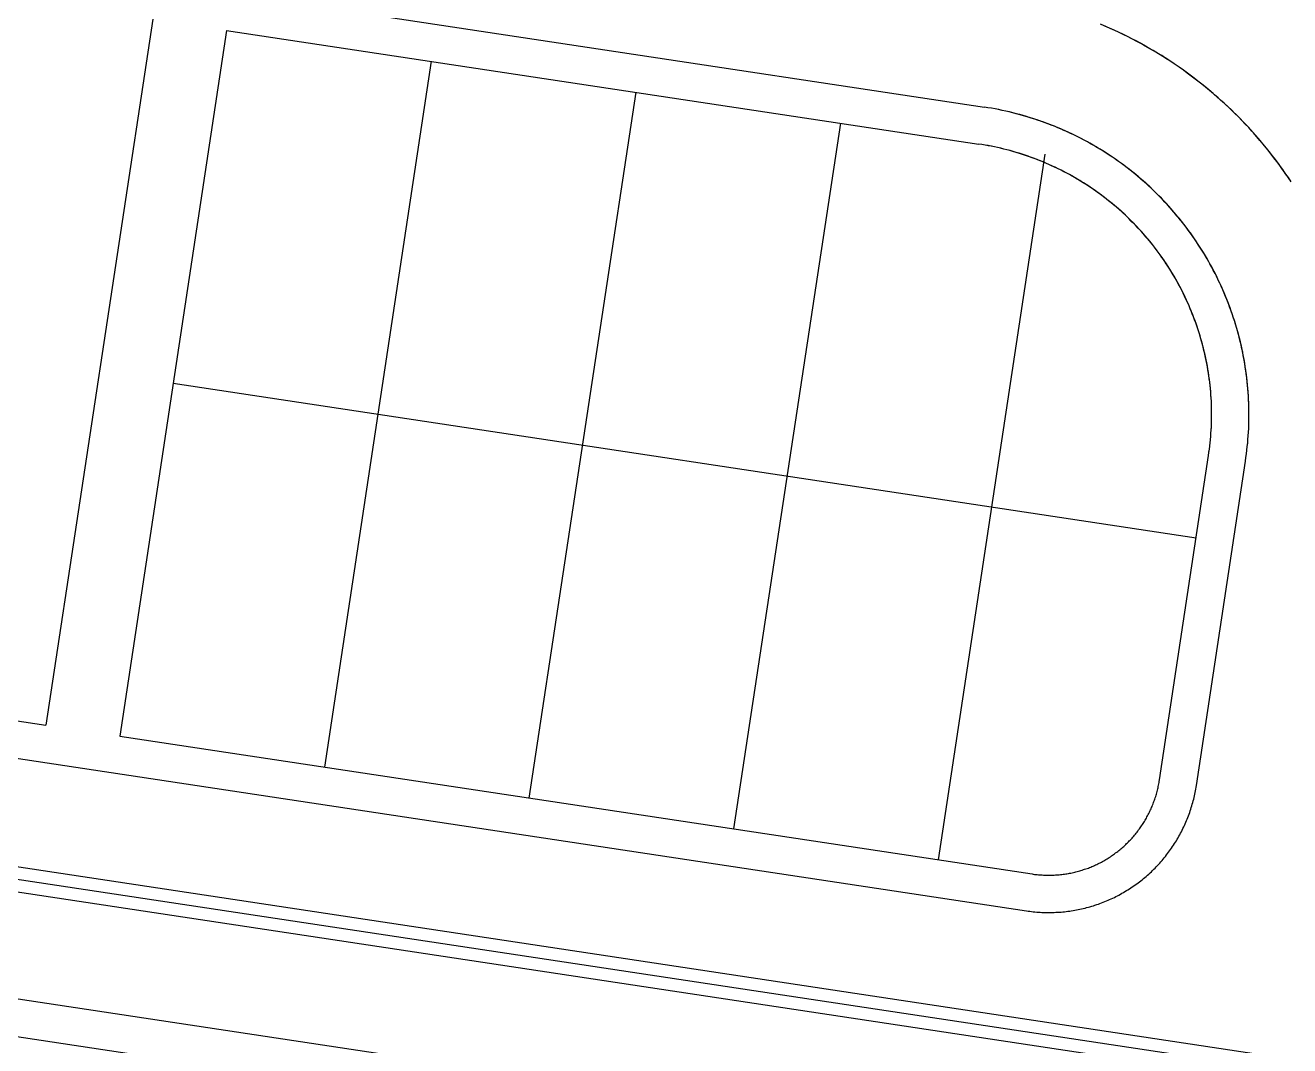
# Model space of a CAD drawing. Header units: metres. Extents: x 680594 to 684853, y 828874 to 830078.
# Drawn here: x 682527.5 to 682629.1, y 829618.8 to 829700.8 of the extents above; entities that cross this region are included whole.
import ezdxf

# ---------------------------------------------------------------- set-up
doc = ezdxf.new("R2010")
doc.units = ezdxf.units.M
doc.layers.add('PLOT_LINES', color=7, linetype='Continuous')

msp = doc.modelspace()

# ---------------------------------------------------------------- linework, layer by layer
at = {"layer": 'PLOT_LINES'}
for points in [[(682404.47, 829724.48), (682604.57, 829694.23)], [(682404.47, 829724.48), (682604.57, 829694.23)], [(682537.75, 829701.3), (682529.17, 829644.55)], [(682537.75, 829701.3), (682529.17, 829644.55)], [(682629.22, 829688.23), (682629, 829688.56), (682628.77, 829688.88), (682628.55, 829689.21), (682628.32, 829689.53), (682628.08, 829689.85), (682627.84, 829690.16), (682627.6, 829690.48), (682627.35, 829690.79), (682627.11, 829691.09), (682626.85, 829691.4), (682626.6, 829691.7), (682626.34, 829692), (682626.07, 829692.29), (682625.81, 829692.58), (682625.54, 829692.87), (682625.26, 829693.16), (682624.99, 829693.44), (682624.71, 829693.72), (682624.42, 829694), (682624.14, 829694.27), (682623.85, 829694.54), (682623.55, 829694.8), (682623.26, 829695.07), (682622.96, 829695.33), (682622.66, 829695.58), (682622.35, 829695.83), (682622.04, 829696.08), (682621.73, 829696.33), (682621.42, 829696.57), (682621.1, 829696.81), (682620.78, 829697.04), (682620.46, 829697.27), (682620.14, 829697.5), (682619.81, 829697.72), (682619.48, 829697.94), (682619.15, 829698.15), (682618.82, 829698.37), (682618.48, 829698.57), (682618.14, 829698.78), (682617.8, 829698.98), (682617.45, 829699.17), (682617.11, 829699.36), (682616.76, 829699.55), (682616.41, 829699.73), (682616.06, 829699.91), (682615.7, 829700.09), (682615.34, 829700.26), (682614.99, 829700.43), (682614.62, 829700.59), (682614.26, 829700.75), (682613.9, 829700.9)], [(682629.11, 829688.38), (682628.89, 829688.71), (682628.66, 829689.04), (682628.43, 829689.37), (682628.2, 829689.69), (682627.96, 829690.01), (682627.72, 829690.32), (682627.47, 829690.64), (682627.22, 829690.95), (682626.97, 829691.26), (682626.71, 829691.56), (682626.45, 829691.86), (682626.19, 829692.16), (682625.92, 829692.46), (682625.65, 829692.75), (682625.38, 829693.04), (682625.1, 829693.33), (682624.82, 829693.61), (682624.53, 829693.89), (682624.25, 829694.16), (682623.96, 829694.44), (682623.66, 829694.71), (682623.37, 829694.97), (682623.07, 829695.23), (682622.76, 829695.49), (682622.46, 829695.75), (682622.15, 829696), (682621.84, 829696.25), (682621.52, 829696.49), (682621.2, 829696.73), (682620.88, 829696.97), (682620.56, 829697.2), (682620.23, 829697.43), (682619.9, 829697.66), (682619.57, 829697.88), (682619.24, 829698.1), (682618.9, 829698.31), (682618.56, 829698.52), (682618.22, 829698.73), (682617.88, 829698.93), (682617.53, 829699.13), (682617.19, 829699.32), (682616.83, 829699.51), (682616.48, 829699.7), (682616.13, 829699.88), (682615.77, 829700.05), (682615.41, 829700.23), (682615.05, 829700.4), (682614.69, 829700.56), (682614.32, 829700.72), (682613.96, 829700.88)], [(682543.68, 829700.4), (682535.1, 829643.65)], [(682543.68, 829700.4), (682535.1, 829643.65)], [(682543.68, 829700.4), (682604.12, 829691.26)], [(682543.68, 829700.4), (682604.12, 829691.26)], [(682560.12, 829697.92), (682551.54, 829641.17)], [(682560.12, 829697.92), (682551.54, 829641.17)], [(682576.56, 829695.43), (682567.98, 829638.68)], [(682576.56, 829695.43), (682567.98, 829638.68)], [(682625.55, 829665.77), (682625.59, 829666.06), (682625.63, 829666.35), (682625.67, 829666.64), (682625.7, 829666.93), (682625.73, 829667.22), (682625.75, 829667.51), (682625.77, 829667.8), (682625.79, 829668.09), (682625.81, 829668.38), (682625.82, 829668.67), (682625.83, 829668.96), (682625.83, 829669.25), (682625.83, 829669.54), (682625.83, 829669.83), (682625.83, 829670.12), (682625.82, 829670.41), (682625.8, 829670.7), (682625.79, 829670.99), (682625.77, 829671.28), (682625.75, 829671.57), (682625.72, 829671.86), (682625.69, 829672.15), (682625.66, 829672.44), (682625.63, 829672.73), (682625.59, 829673.02), (682625.54, 829673.31), (682625.5, 829673.59), (682625.45, 829673.88), (682625.4, 829674.17), (682625.34, 829674.45), (682625.28, 829674.74), (682625.22, 829675.02), (682625.15, 829675.31), (682625.08, 829675.59), (682625.01, 829675.87), (682624.94, 829676.15), (682624.86, 829676.43), (682624.77, 829676.71), (682624.69, 829676.99), (682624.6, 829677.26), (682624.51, 829677.54), (682624.41, 829677.82), (682624.32, 829678.09), (682624.21, 829678.36), (682624.11, 829678.63), (682624, 829678.9), (682623.89, 829679.17), (682623.78, 829679.44), (682623.66, 829679.71), (682623.54, 829679.97), (682623.42, 829680.23), (682623.29, 829680.5), (682623.16, 829680.76), (682623.03, 829681.02), (682622.89, 829681.27), (682622.75, 829681.53), (682622.61, 829681.78), (682622.47, 829682.04), (682622.32, 829682.29), (682622.17, 829682.54), (682622.02, 829682.78), (682621.86, 829683.03), (682621.7, 829683.27), (682621.54, 829683.52), (682621.38, 829683.76), (682621.21, 829683.99), (682621.04, 829684.23), (682620.87, 829684.46), (682620.69, 829684.7), (682620.52, 829684.93), (682620.33, 829685.15), (682620.15, 829685.38), (682619.97, 829685.6), (682619.78, 829685.82), (682619.59, 829686.04), (682619.39, 829686.26), (682619.2, 829686.48), (682619, 829686.69), (682618.8, 829686.9), (682618.59, 829687.11), (682618.39, 829687.31), (682618.18, 829687.51), (682617.97, 829687.72), (682617.75, 829687.91), (682617.54, 829688.11), (682617.32, 829688.3), (682617.1, 829688.49), (682616.88, 829688.68), (682616.66, 829688.87), (682616.43, 829689.05), (682616.2, 829689.23), (682615.97, 829689.41), (682615.74, 829689.58), (682615.5, 829689.75), (682615.27, 829689.92), (682615.03, 829690.09), (682614.79, 829690.25), (682614.55, 829690.41), (682614.3, 829690.57), (682614.06, 829690.73), (682613.81, 829690.88), (682613.56, 829691.03), (682613.31, 829691.18), (682613.05, 829691.32), (682612.8, 829691.46), (682612.54, 829691.6), (682612.29, 829691.73), (682612.03, 829691.86), (682611.77, 829691.99), (682611.5, 829692.12), (682611.24, 829692.24), (682610.97, 829692.36), (682610.71, 829692.48), (682610.44, 829692.59), (682610.17, 829692.7), (682609.9, 829692.81), (682609.63, 829692.91), (682609.36, 829693.01), (682609.08, 829693.11), (682608.81, 829693.21), (682608.53, 829693.3), (682608.25, 829693.38), (682607.97, 829693.47), (682607.7, 829693.55), (682607.42, 829693.63), (682607.13, 829693.7), (682606.85, 829693.78), (682606.57, 829693.84), (682606.29, 829693.91), (682606, 829693.97), (682605.72, 829694.03), (682605.43, 829694.08), (682605.14, 829694.14), (682604.86, 829694.18), (682604.57, 829694.23)], [(682625.55, 829665.77), (682625.59, 829666.06), (682625.63, 829666.35), (682625.67, 829666.64), (682625.7, 829666.94), (682625.73, 829667.23), (682625.75, 829667.52), (682625.78, 829667.81), (682625.79, 829668.1), (682625.81, 829668.4), (682625.82, 829668.69), (682625.83, 829668.98), (682625.83, 829669.28), (682625.83, 829669.57), (682625.83, 829669.86), (682625.83, 829670.15), (682625.82, 829670.45), (682625.8, 829670.74), (682625.79, 829671.03), (682625.77, 829671.33), (682625.74, 829671.62), (682625.72, 829671.91), (682625.69, 829672.2), (682625.65, 829672.49), (682625.62, 829672.78), (682625.58, 829673.07), (682625.53, 829673.36), (682625.49, 829673.65), (682625.44, 829673.94), (682625.38, 829674.23), (682625.33, 829674.52), (682625.27, 829674.8), (682625.2, 829675.09), (682625.14, 829675.37), (682625.07, 829675.66), (682624.99, 829675.94), (682624.91, 829676.23), (682624.83, 829676.51), (682624.75, 829676.79), (682624.66, 829677.07), (682624.57, 829677.35), (682624.48, 829677.62), (682624.38, 829677.9), (682624.28, 829678.18), (682624.18, 829678.45), (682624.07, 829678.72), (682623.96, 829679), (682623.85, 829679.27), (682623.74, 829679.54), (682623.62, 829679.8), (682623.49, 829680.07), (682623.37, 829680.33), (682623.24, 829680.6), (682623.11, 829680.86), (682622.97, 829681.12), (682622.84, 829681.38), (682622.7, 829681.64), (682622.55, 829681.89), (682622.41, 829682.15), (682622.26, 829682.4), (682622.1, 829682.65), (682621.95, 829682.9), (682621.79, 829683.14), (682621.63, 829683.39), (682621.46, 829683.63), (682621.3, 829683.87), (682621.13, 829684.11), (682620.96, 829684.35), (682620.78, 829684.58), (682620.6, 829684.81), (682620.42, 829685.05), (682620.24, 829685.27), (682620.05, 829685.5), (682619.86, 829685.72), (682619.67, 829685.95), (682619.48, 829686.17), (682619.28, 829686.38), (682619.08, 829686.6), (682618.88, 829686.81), (682618.68, 829687.02), (682618.47, 829687.23), (682618.26, 829687.43), (682618.05, 829687.64), (682617.84, 829687.84), (682617.62, 829688.04), (682617.4, 829688.23), (682617.18, 829688.42), (682616.96, 829688.62), (682616.73, 829688.8), (682616.51, 829688.99), (682616.28, 829689.17), (682616.04, 829689.35), (682615.81, 829689.53), (682615.58, 829689.7), (682615.34, 829689.87), (682615.1, 829690.04), (682614.86, 829690.21), (682614.61, 829690.37), (682614.37, 829690.53), (682614.12, 829690.69), (682613.87, 829690.84), (682613.62, 829690.99), (682613.37, 829691.14), (682613.11, 829691.29), (682612.86, 829691.43), (682612.6, 829691.57), (682612.34, 829691.71), (682612.08, 829691.84), (682611.82, 829691.97), (682611.55, 829692.1), (682611.29, 829692.22), (682611.02, 829692.34), (682610.75, 829692.46), (682610.48, 829692.57), (682610.21, 829692.69), (682609.94, 829692.79), (682609.67, 829692.9), (682609.39, 829693), (682609.11, 829693.1), (682608.84, 829693.19), (682608.56, 829693.29), (682608.28, 829693.38), (682608, 829693.46), (682607.72, 829693.54), (682607.44, 829693.62), (682607.15, 829693.7), (682606.87, 829693.77), (682606.58, 829693.84), (682606.3, 829693.91), (682606.01, 829693.97), (682605.73, 829694.03), (682605.44, 829694.08), (682605.15, 829694.14), (682604.86, 829694.18), (682604.57, 829694.23)], [(682593, 829692.95), (682584.42, 829636.2)], [(682593, 829692.95), (682584.42, 829636.2)], [(682622.59, 829666.22), (682622.62, 829666.47), (682622.66, 829666.73), (682622.69, 829666.98), (682622.72, 829667.24), (682622.74, 829667.49), (682622.76, 829667.75), (682622.78, 829668), (682622.8, 829668.26), (682622.81, 829668.51), (682622.82, 829668.77), (682622.83, 829669.03), (682622.83, 829669.28), (682622.83, 829669.54), (682622.83, 829669.79), (682622.83, 829670.05), (682622.82, 829670.3), (682622.81, 829670.56), (682622.79, 829670.82), (682622.78, 829671.07), (682622.76, 829671.33), (682622.74, 829671.58), (682622.71, 829671.84), (682622.68, 829672.09), (682622.65, 829672.34), (682622.62, 829672.6), (682622.58, 829672.85), (682622.54, 829673.1), (682622.49, 829673.36), (682622.45, 829673.61), (682622.4, 829673.86), (682622.35, 829674.11), (682622.29, 829674.36), (682622.23, 829674.61), (682622.17, 829674.86), (682622.11, 829675.11), (682622.04, 829675.35), (682621.97, 829675.6), (682621.9, 829675.85), (682621.83, 829676.09), (682621.75, 829676.33), (682621.67, 829676.58), (682621.58, 829676.82), (682621.5, 829677.06), (682621.41, 829677.3), (682621.32, 829677.54), (682621.22, 829677.78), (682621.12, 829678.01), (682621.02, 829678.25), (682620.92, 829678.48), (682620.81, 829678.72), (682620.71, 829678.95), (682620.6, 829679.18), (682620.48, 829679.41), (682620.36, 829679.64), (682620.25, 829679.86), (682620.12, 829680.09), (682620, 829680.31), (682619.87, 829680.53), (682619.74, 829680.75), (682619.61, 829680.97), (682619.48, 829681.19), (682619.34, 829681.41), (682619.2, 829681.62), (682619.06, 829681.83), (682618.91, 829682.05), (682618.77, 829682.26), (682618.62, 829682.46), (682618.46, 829682.67), (682618.31, 829682.87), (682618.15, 829683.08), (682617.99, 829683.28), (682617.83, 829683.48), (682617.67, 829683.67), (682617.5, 829683.87), (682617.34, 829684.06), (682617.16, 829684.25), (682616.99, 829684.44), (682616.82, 829684.63), (682616.64, 829684.81), (682616.46, 829684.99), (682616.28, 829685.18), (682616.1, 829685.35), (682615.91, 829685.53), (682615.72, 829685.71), (682615.53, 829685.88), (682615.34, 829686.05), (682615.15, 829686.22), (682614.95, 829686.38), (682614.76, 829686.54), (682614.56, 829686.7), (682614.36, 829686.86), (682614.15, 829687.02), (682613.95, 829687.17), (682613.74, 829687.32), (682613.54, 829687.47), (682613.33, 829687.62), (682613.11, 829687.76), (682612.9, 829687.91), (682612.69, 829688.04), (682612.47, 829688.18), (682612.25, 829688.32), (682612.03, 829688.45), (682611.81, 829688.58), (682611.59, 829688.7), (682611.36, 829688.83), (682611.14, 829688.95), (682610.91, 829689.07), (682610.68, 829689.18), (682610.45, 829689.3), (682610.22, 829689.41), (682609.99, 829689.51), (682609.76, 829689.62), (682609.52, 829689.72), (682609.29, 829689.82), (682609.05, 829689.92), (682608.81, 829690.01), (682608.57, 829690.1), (682608.33, 829690.19), (682608.09, 829690.28), (682607.85, 829690.36), (682607.61, 829690.44), (682607.36, 829690.52), (682607.12, 829690.59), (682606.87, 829690.67), (682606.63, 829690.73), (682606.38, 829690.8), (682606.13, 829690.86), (682605.88, 829690.92), (682605.63, 829690.98), (682605.38, 829691.04), (682605.13, 829691.09), (682604.88, 829691.14), (682604.63, 829691.18), (682604.38, 829691.22), (682604.12, 829691.26)], [(682622.59, 829666.22), (682622.62, 829666.48), (682622.66, 829666.73), (682622.69, 829666.99), (682622.72, 829667.24), (682622.74, 829667.5), (682622.76, 829667.76), (682622.78, 829668.02), (682622.8, 829668.27), (682622.81, 829668.53), (682622.82, 829668.79), (682622.83, 829669.05), (682622.83, 829669.3), (682622.83, 829669.56), (682622.83, 829669.82), (682622.83, 829670.08), (682622.82, 829670.34), (682622.81, 829670.59), (682622.79, 829670.85), (682622.78, 829671.11), (682622.76, 829671.36), (682622.73, 829671.62), (682622.71, 829671.88), (682622.68, 829672.13), (682622.64, 829672.39), (682622.61, 829672.65), (682622.57, 829672.9), (682622.53, 829673.16), (682622.49, 829673.41), (682622.44, 829673.66), (682622.39, 829673.92), (682622.33, 829674.17), (682622.28, 829674.42), (682622.22, 829674.67), (682622.16, 829674.92), (682622.09, 829675.17), (682622.02, 829675.42), (682621.95, 829675.67), (682621.88, 829675.92), (682621.8, 829676.16), (682621.72, 829676.41), (682621.64, 829676.65), (682621.56, 829676.89), (682621.47, 829677.14), (682621.38, 829677.38), (682621.28, 829677.62), (682621.19, 829677.86), (682621.09, 829678.1), (682620.99, 829678.33), (682620.88, 829678.57), (682620.77, 829678.8), (682620.66, 829679.04), (682620.55, 829679.27), (682620.44, 829679.5), (682620.32, 829679.73), (682620.2, 829679.95), (682620.07, 829680.18), (682619.95, 829680.41), (682619.82, 829680.63), (682619.69, 829680.85), (682619.55, 829681.07), (682619.41, 829681.29), (682619.27, 829681.51), (682619.13, 829681.72), (682618.99, 829681.94), (682618.84, 829682.15), (682618.69, 829682.36), (682618.54, 829682.57), (682618.39, 829682.77), (682618.23, 829682.98), (682618.07, 829683.18), (682617.91, 829683.38), (682617.75, 829683.58), (682617.58, 829683.78), (682617.41, 829683.97), (682617.24, 829684.17), (682617.07, 829684.36), (682616.89, 829684.55), (682616.71, 829684.74), (682616.54, 829684.92), (682616.35, 829685.1), (682616.17, 829685.28), (682615.98, 829685.46), (682615.8, 829685.64), (682615.61, 829685.81), (682615.41, 829685.99), (682615.22, 829686.16), (682615.02, 829686.32), (682614.83, 829686.49), (682614.63, 829686.65), (682614.42, 829686.81), (682614.22, 829686.97), (682614.01, 829687.13), (682613.81, 829687.28), (682613.6, 829687.43), (682613.39, 829687.58), (682613.17, 829687.72), (682612.96, 829687.87), (682612.74, 829688.01), (682612.53, 829688.15), (682612.31, 829688.28), (682612.09, 829688.42), (682611.86, 829688.55), (682611.64, 829688.67), (682611.41, 829688.8), (682611.19, 829688.92), (682610.96, 829689.04), (682610.73, 829689.16), (682610.5, 829689.27), (682610.27, 829689.39), (682610.03, 829689.49), (682609.8, 829689.6), (682609.56, 829689.71), (682609.32, 829689.81), (682609.09, 829689.9), (682608.85, 829690), (682608.61, 829690.09), (682608.36, 829690.18), (682608.12, 829690.27), (682607.88, 829690.35), (682607.63, 829690.43), (682607.39, 829690.51), (682607.14, 829690.59), (682606.89, 829690.66), (682606.64, 829690.73), (682606.39, 829690.8), (682606.14, 829690.86), (682605.89, 829690.92), (682605.64, 829690.98), (682605.39, 829691.03), (682605.14, 829691.09), (682604.89, 829691.13), (682604.63, 829691.18), (682604.38, 829691.22), (682604.12, 829691.26)], [(682609.44, 829690.46), (682600.86, 829633.71)], [(682609.44, 829690.46), (682600.86, 829633.71)], [(682539.39, 829672.03), (682621.59, 829659.6)], [(682539.39, 829672.03), (682621.59, 829659.6)], [(682292.85, 829668.54), (682694.66, 829607.79)], [(682292.85, 829668.54), (682694.66, 829607.79)], [(682292.7, 829667.55), (682694.51, 829606.8)], [(682292.7, 829667.55), (682694.51, 829606.8)], [(682292.55, 829666.56), (682694.36, 829605.81)], [(682292.55, 829666.56), (682694.36, 829605.81)], [(682618.64, 829640.13), (682622.59, 829666.22)], [(682618.64, 829640.13), (682622.59, 829666.22)], [(682621.61, 829639.68), (682625.55, 829665.77)], [(682621.61, 829639.68), (682625.55, 829665.77)], [(682382.14, 829663.75), (682607.95, 829629.61)], [(682382.14, 829663.75), (682607.95, 829629.61)], [(682461.81, 829654.74), (682529.17, 829644.55)], [(682461.81, 829654.74), (682529.17, 829644.55)], [(682379.28, 829644.85), (682605.09, 829610.71)], [(682379.28, 829644.85), (682605.09, 829610.71)], [(682535.1, 829643.65), (682608.4, 829632.57)], [(682535.1, 829643.65), (682608.4, 829632.57)], [(682608.4, 829632.57), (682608.5, 829632.56), (682608.6, 829632.54), (682608.71, 829632.53), (682608.81, 829632.52), (682608.92, 829632.51), (682609.02, 829632.5), (682609.12, 829632.49), (682609.23, 829632.49), (682609.33, 829632.48), (682609.44, 829632.48), (682609.54, 829632.47), (682609.65, 829632.47), (682609.75, 829632.47), (682609.86, 829632.47), (682609.96, 829632.47), (682610.07, 829632.48), (682610.17, 829632.48), (682610.28, 829632.49), (682610.38, 829632.49), (682610.48, 829632.5), (682610.59, 829632.51), (682610.69, 829632.52), (682610.8, 829632.53), (682610.9, 829632.55), (682611.01, 829632.56), (682611.11, 829632.58), (682611.21, 829632.59), (682611.32, 829632.61), (682611.42, 829632.63), (682611.52, 829632.65), (682611.62, 829632.67), (682611.73, 829632.69), (682611.83, 829632.72), (682611.93, 829632.74), (682612.03, 829632.77), (682612.13, 829632.79), (682612.23, 829632.82), (682612.33, 829632.85), (682612.43, 829632.88), (682612.53, 829632.92), (682612.63, 829632.95), (682612.73, 829632.98), (682612.83, 829633.02), (682612.93, 829633.05), (682613.03, 829633.09), (682613.12, 829633.13), (682613.22, 829633.17), (682613.32, 829633.21), (682613.41, 829633.25), (682613.51, 829633.3), (682613.6, 829633.34), (682613.7, 829633.39), (682613.79, 829633.43), (682613.88, 829633.48), (682613.98, 829633.53), (682614.07, 829633.58), (682614.16, 829633.63), (682614.25, 829633.68), (682614.34, 829633.74), (682614.43, 829633.79), (682614.52, 829633.84), (682614.61, 829633.9), (682614.7, 829633.96), (682614.78, 829634.02), (682614.87, 829634.08), (682614.96, 829634.14), (682615.04, 829634.2), (682615.12, 829634.26), (682615.21, 829634.32), (682615.29, 829634.39), (682615.37, 829634.45), (682615.45, 829634.52), (682615.54, 829634.58), (682615.61, 829634.65), (682615.69, 829634.72), (682615.77, 829634.79), (682615.85, 829634.86), (682615.93, 829634.93), (682616, 829635.01), (682616.08, 829635.08), (682616.15, 829635.15), (682616.22, 829635.23), (682616.3, 829635.3), (682616.37, 829635.38), (682616.44, 829635.46), (682616.51, 829635.54), (682616.58, 829635.61), (682616.64, 829635.69), (682616.71, 829635.78), (682616.78, 829635.86), (682616.84, 829635.94), (682616.9, 829636.02), (682616.97, 829636.11), (682617.03, 829636.19), (682617.09, 829636.28), (682617.15, 829636.36), (682617.21, 829636.45), (682617.27, 829636.54), (682617.32, 829636.62), (682617.38, 829636.71), (682617.43, 829636.8), (682617.49, 829636.89), (682617.54, 829636.98), (682617.59, 829637.07), (682617.64, 829637.16), (682617.69, 829637.26), (682617.74, 829637.35), (682617.79, 829637.44), (682617.84, 829637.54), (682617.88, 829637.63), (682617.93, 829637.73), (682617.97, 829637.82), (682618.01, 829637.92), (682618.05, 829638.01), (682618.09, 829638.11), (682618.13, 829638.21), (682618.17, 829638.31), (682618.2, 829638.4), (682618.24, 829638.5), (682618.27, 829638.6), (682618.3, 829638.7), (682618.34, 829638.8), (682618.37, 829638.9), (682618.4, 829639), (682618.42, 829639.1), (682618.45, 829639.2), (682618.48, 829639.3), (682618.5, 829639.41), (682618.53, 829639.51), (682618.55, 829639.61), (682618.57, 829639.71), (682618.59, 829639.82), (682618.61, 829639.92), (682618.62, 829640.02), (682618.64, 829640.13)], [(682608.4, 829632.57), (682608.5, 829632.56), (682608.6, 829632.54), (682608.71, 829632.53), (682608.81, 829632.52), (682608.92, 829632.51), (682609.02, 829632.5), (682609.12, 829632.49), (682609.23, 829632.49), (682609.33, 829632.48), (682609.44, 829632.48), (682609.54, 829632.47), (682609.65, 829632.47), (682609.75, 829632.47), (682609.86, 829632.47), (682609.96, 829632.47), (682610.07, 829632.48), (682610.17, 829632.48), (682610.28, 829632.49), (682610.38, 829632.49), (682610.48, 829632.5), (682610.59, 829632.51), (682610.69, 829632.52), (682610.8, 829632.53), (682610.9, 829632.55), (682611.01, 829632.56), (682611.11, 829632.58), (682611.21, 829632.59), (682611.32, 829632.61), (682611.42, 829632.63), (682611.52, 829632.65), (682611.62, 829632.67), (682611.73, 829632.69), (682611.83, 829632.72), (682611.93, 829632.74), (682612.03, 829632.77), (682612.13, 829632.79), (682612.23, 829632.82), (682612.33, 829632.85), (682612.43, 829632.88), (682612.53, 829632.92), (682612.63, 829632.95), (682612.73, 829632.98), (682612.83, 829633.02), (682612.93, 829633.05), (682613.03, 829633.09), (682613.12, 829633.13), (682613.22, 829633.17), (682613.32, 829633.21), (682613.41, 829633.25), (682613.51, 829633.3), (682613.6, 829633.34), (682613.7, 829633.39), (682613.79, 829633.43), (682613.88, 829633.48), (682613.98, 829633.53), (682614.07, 829633.58), (682614.16, 829633.63), (682614.25, 829633.68), (682614.34, 829633.74), (682614.43, 829633.79), (682614.52, 829633.84), (682614.61, 829633.9), (682614.7, 829633.96), (682614.78, 829634.02), (682614.87, 829634.08), (682614.96, 829634.14), (682615.04, 829634.2), (682615.12, 829634.26), (682615.21, 829634.32), (682615.29, 829634.39), (682615.37, 829634.45), (682615.45, 829634.52), (682615.54, 829634.58), (682615.61, 829634.65), (682615.69, 829634.72), (682615.77, 829634.79), (682615.85, 829634.86), (682615.93, 829634.93), (682616, 829635.01), (682616.08, 829635.08), (682616.15, 829635.15), (682616.22, 829635.23), (682616.3, 829635.3), (682616.37, 829635.38), (682616.44, 829635.46), (682616.51, 829635.54), (682616.58, 829635.61), (682616.64, 829635.69), (682616.71, 829635.78), (682616.78, 829635.86), (682616.84, 829635.94), (682616.9, 829636.02), (682616.97, 829636.11), (682617.03, 829636.19), (682617.09, 829636.28), (682617.15, 829636.36), (682617.21, 829636.45), (682617.27, 829636.54), (682617.32, 829636.62), (682617.38, 829636.71), (682617.43, 829636.8), (682617.49, 829636.89), (682617.54, 829636.98), (682617.59, 829637.07), (682617.64, 829637.16), (682617.69, 829637.26), (682617.74, 829637.35), (682617.79, 829637.44), (682617.84, 829637.54), (682617.88, 829637.63), (682617.93, 829637.73), (682617.97, 829637.82), (682618.01, 829637.92), (682618.05, 829638.01), (682618.09, 829638.11), (682618.13, 829638.21), (682618.17, 829638.31), (682618.2, 829638.4), (682618.24, 829638.5), (682618.27, 829638.6), (682618.3, 829638.7), (682618.34, 829638.8), (682618.37, 829638.9), (682618.4, 829639), (682618.42, 829639.1), (682618.45, 829639.2), (682618.48, 829639.3), (682618.5, 829639.41), (682618.53, 829639.51), (682618.55, 829639.61), (682618.57, 829639.71), (682618.59, 829639.82), (682618.61, 829639.92), (682618.62, 829640.02), (682618.64, 829640.13)], [(682607.95, 829629.61), (682608.09, 829629.59), (682608.22, 829629.57), (682608.36, 829629.55), (682608.5, 829629.54), (682608.64, 829629.52), (682608.78, 829629.51), (682608.92, 829629.5), (682609.06, 829629.49), (682609.2, 829629.48), (682609.34, 829629.48), (682609.48, 829629.47), (682609.62, 829629.47), (682609.76, 829629.47), (682609.9, 829629.47), (682610.04, 829629.48), (682610.18, 829629.48), (682610.31, 829629.49), (682610.45, 829629.49), (682610.59, 829629.5), (682610.73, 829629.51), (682610.87, 829629.52), (682611.01, 829629.54), (682611.15, 829629.55), (682611.29, 829629.57), (682611.43, 829629.59), (682611.56, 829629.61), (682611.7, 829629.63), (682611.84, 829629.66), (682611.98, 829629.68), (682612.11, 829629.71), (682612.25, 829629.74), (682612.39, 829629.77), (682612.52, 829629.8), (682612.66, 829629.83), (682612.79, 829629.87), (682612.93, 829629.9), (682613.06, 829629.94), (682613.2, 829629.98), (682613.33, 829630.02), (682613.46, 829630.06), (682613.6, 829630.11), (682613.73, 829630.15), (682613.86, 829630.2), (682613.99, 829630.25), (682614.12, 829630.3), (682614.25, 829630.35), (682614.38, 829630.4), (682614.51, 829630.46), (682614.64, 829630.51), (682614.76, 829630.57), (682614.89, 829630.63), (682615.02, 829630.69), (682615.14, 829630.75), (682615.26, 829630.82), (682615.39, 829630.88), (682615.51, 829630.95), (682615.63, 829631.02), (682615.75, 829631.09), (682615.87, 829631.16), (682615.99, 829631.23), (682616.11, 829631.3), (682616.23, 829631.38), (682616.35, 829631.45), (682616.46, 829631.53), (682616.58, 829631.61), (682616.69, 829631.69), (682616.81, 829631.77), (682616.92, 829631.85), (682617.03, 829631.94), (682617.14, 829632.02), (682617.25, 829632.11), (682617.36, 829632.2), (682617.47, 829632.29), (682617.57, 829632.38), (682617.68, 829632.47), (682617.78, 829632.56), (682617.89, 829632.66), (682617.99, 829632.75), (682618.09, 829632.85), (682618.19, 829632.95), (682618.29, 829633.05), (682618.38, 829633.15), (682618.48, 829633.25), (682618.58, 829633.35), (682618.67, 829633.45), (682618.76, 829633.56), (682618.85, 829633.66), (682618.94, 829633.77), (682619.03, 829633.88), (682619.12, 829633.99), (682619.21, 829634.1), (682619.29, 829634.21), (682619.38, 829634.32), (682619.46, 829634.43), (682619.54, 829634.54), (682619.62, 829634.66), (682619.7, 829634.77), (682619.78, 829634.89), (682619.85, 829635.01), (682619.93, 829635.12), (682620, 829635.24), (682620.07, 829635.36), (682620.14, 829635.48), (682620.21, 829635.61), (682620.28, 829635.73), (682620.34, 829635.85), (682620.41, 829635.97), (682620.47, 829636.1), (682620.53, 829636.22), (682620.59, 829636.35), (682620.65, 829636.48), (682620.71, 829636.6), (682620.77, 829636.73), (682620.82, 829636.86), (682620.87, 829636.99), (682620.92, 829637.12), (682620.97, 829637.25), (682621.02, 829637.38), (682621.07, 829637.51), (682621.12, 829637.64), (682621.16, 829637.78), (682621.2, 829637.91), (682621.24, 829638.04), (682621.28, 829638.18), (682621.32, 829638.31), (682621.35, 829638.45), (682621.39, 829638.58), (682621.42, 829638.72), (682621.45, 829638.85), (682621.48, 829638.99), (682621.51, 829639.13), (682621.54, 829639.26), (682621.56, 829639.4), (682621.59, 829639.54), (682621.61, 829639.68)], [(682607.95, 829629.61), (682608.09, 829629.59), (682608.22, 829629.57), (682608.36, 829629.55), (682608.5, 829629.54), (682608.64, 829629.52), (682608.78, 829629.51), (682608.92, 829629.5), (682609.06, 829629.49), (682609.2, 829629.48), (682609.34, 829629.48), (682609.48, 829629.47), (682609.62, 829629.47), (682609.76, 829629.47), (682609.9, 829629.47), (682610.04, 829629.48), (682610.18, 829629.48), (682610.31, 829629.49), (682610.45, 829629.49), (682610.59, 829629.5), (682610.73, 829629.51), (682610.87, 829629.52), (682611.01, 829629.54), (682611.15, 829629.55), (682611.29, 829629.57), (682611.43, 829629.59), (682611.56, 829629.61), (682611.7, 829629.63), (682611.84, 829629.66), (682611.98, 829629.68), (682612.11, 829629.71), (682612.25, 829629.74), (682612.39, 829629.77), (682612.52, 829629.8), (682612.66, 829629.83), (682612.79, 829629.87), (682612.93, 829629.9), (682613.06, 829629.94), (682613.2, 829629.98), (682613.33, 829630.02), (682613.46, 829630.06), (682613.6, 829630.11), (682613.73, 829630.15), (682613.86, 829630.2), (682613.99, 829630.25), (682614.12, 829630.3), (682614.25, 829630.35), (682614.38, 829630.4), (682614.51, 829630.46), (682614.64, 829630.51), (682614.76, 829630.57), (682614.89, 829630.63), (682615.02, 829630.69), (682615.14, 829630.75), (682615.26, 829630.82), (682615.39, 829630.88), (682615.51, 829630.95), (682615.63, 829631.02), (682615.75, 829631.09), (682615.87, 829631.16), (682615.99, 829631.23), (682616.11, 829631.3), (682616.23, 829631.38), (682616.35, 829631.45), (682616.46, 829631.53), (682616.58, 829631.61), (682616.69, 829631.69), (682616.81, 829631.77), (682616.92, 829631.85), (682617.03, 829631.94), (682617.14, 829632.02), (682617.25, 829632.11), (682617.36, 829632.2), (682617.47, 829632.29), (682617.57, 829632.38), (682617.68, 829632.47), (682617.78, 829632.56), (682617.89, 829632.66), (682617.99, 829632.75), (682618.09, 829632.85), (682618.19, 829632.95), (682618.29, 829633.05), (682618.38, 829633.15), (682618.48, 829633.25), (682618.58, 829633.35), (682618.67, 829633.45), (682618.76, 829633.56), (682618.85, 829633.66), (682618.94, 829633.77), (682619.03, 829633.88), (682619.12, 829633.99), (682619.21, 829634.1), (682619.29, 829634.21), (682619.38, 829634.32), (682619.46, 829634.43), (682619.54, 829634.54), (682619.62, 829634.66), (682619.7, 829634.77), (682619.78, 829634.89), (682619.85, 829635.01), (682619.93, 829635.12), (682620, 829635.24), (682620.07, 829635.36), (682620.14, 829635.48), (682620.21, 829635.61), (682620.28, 829635.73), (682620.34, 829635.85), (682620.41, 829635.97), (682620.47, 829636.1), (682620.53, 829636.22), (682620.59, 829636.35), (682620.65, 829636.48), (682620.71, 829636.6), (682620.77, 829636.73), (682620.82, 829636.86), (682620.87, 829636.99), (682620.92, 829637.12), (682620.97, 829637.25), (682621.02, 829637.38), (682621.07, 829637.51), (682621.12, 829637.64), (682621.16, 829637.78), (682621.2, 829637.91), (682621.24, 829638.04), (682621.28, 829638.18), (682621.32, 829638.31), (682621.35, 829638.45), (682621.39, 829638.58), (682621.42, 829638.72), (682621.45, 829638.85), (682621.48, 829638.99), (682621.51, 829639.13), (682621.54, 829639.26), (682621.56, 829639.4), (682621.59, 829639.54), (682621.61, 829639.68)], [(682406.52, 829637.7), (682576.96, 829611.93)], [(682406.52, 829637.7), (682576.96, 829611.93)]]:
    msp.add_lwpolyline(points, dxfattribs=at)

doc.saveas('drawing.dxf')
